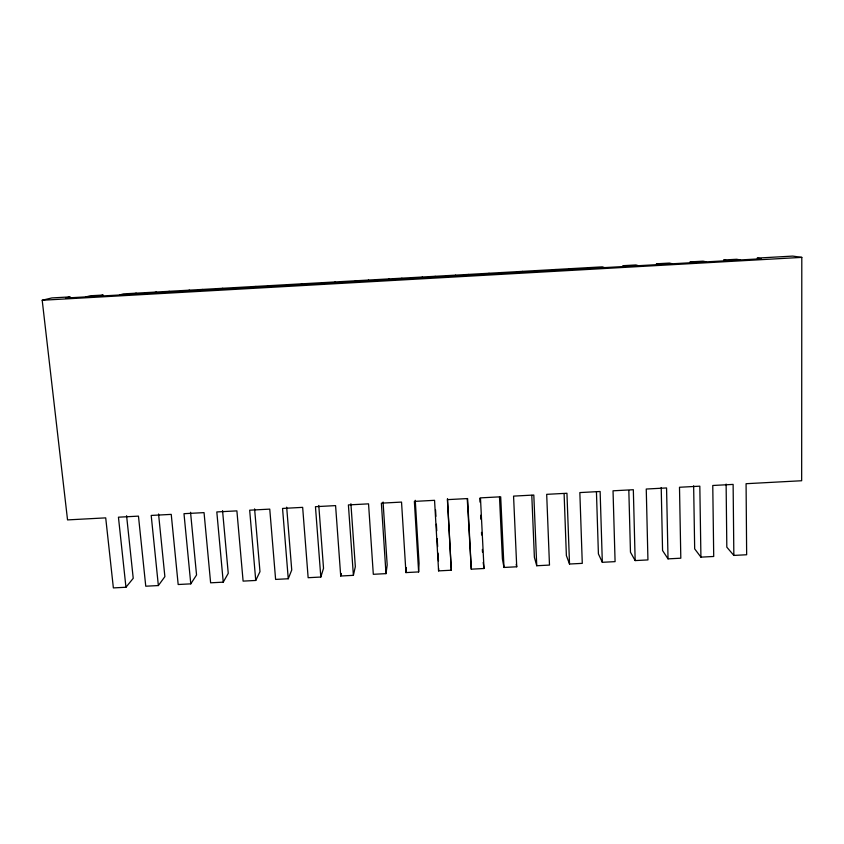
<?xml version="1.0" encoding="UTF-8"?>
<svg xmlns="http://www.w3.org/2000/svg" width="844" height="844" viewBox="0 0 844 844"><rect width="100%" height="100%" fill="white"/><g stroke="black" fill="none" stroke-linecap="round" stroke-linejoin="round"><path stroke-width="1.27" d="M126.589 515.716L133.225 578.309L125.956 587.255L113.37 587.909L105.711 517.868L67.541 519.904L42.2 300.253L51.843 297.932L70.179 296.898L65.642 298.027L761.235 258.76L757.173 258.095L792.706 256.091L801.8 257.378L801.663 480.742L746.075 483.707L746.655 554.751L733.847 555.426L726.821 547.165L726.114 484.066M435.198 277.17L435.209 276.294M125.956 587.255L118.445 517.193L138.458 516.127L145.759 586.211L158.355 585.557L151.203 515.441L171.237 514.376L178.179 584.512L190.786 583.858L183.992 513.69L204.048 512.624L210.62 582.814L223.249 582.16L216.813 511.939L236.89 510.873L243.104 581.115L255.743 580.45L249.666 510.187L269.753 509.122L275.608 579.417L288.258 578.752L282.55 508.436L302.658 507.36L308.144 577.707L320.815 577.043L315.456 506.685L335.585 505.609L340.712 576.009L353.393 575.344L348.403 504.923L368.543 503.847L373.312 574.3L385.993 573.635L381.372 503.161L401.533 502.085L405.943 572.591L418.635 571.926L419.057 563.317L415.259 500.302M405.943 572.591L406.344 567.664M385.993 573.635L387.185 564.984L383.07 502.022M422.074 277.908L422.243 277.022M353.393 575.344L355.335 566.662L350.904 503.741M340.712 576.009L341.356 573.519M320.815 577.043L323.526 568.328L318.779 505.45M288.258 578.752L291.739 569.995L286.675 507.17M401.449 279.079L401.871 278.172M255.743 580.45L259.973 571.662L254.603 508.879M223.249 582.16L228.249 573.329L222.552 510.588M388.324 279.818L388.915 278.9M190.786 583.858L196.547 574.986L190.544 512.297M158.355 585.557L164.875 576.652L158.556 514.007M367.72 280.978L368.564 280.05M354.617 281.717L355.619 280.788M334.034 282.877L335.29 281.928M320.942 283.616L322.355 282.666M300.369 284.776L302.046 283.806M287.298 285.515L289.123 284.533M266.746 286.675L268.825 285.683M253.675 287.414L255.922 286.411M233.155 288.574L235.645 287.561M220.094 289.313L222.742 288.289M199.585 290.473L202.486 289.429M186.545 291.212L189.605 290.157M166.057 292.362L169.359 291.296M153.017 293.1L156.488 292.024M132.55 294.25L136.274 293.174M119.531 294.989L123.414 293.891L602.373 266.852L604.452 267.611M99.086 296.149L103.211 295.041L90.361 295.759L86.077 296.877M42.2 300.253L801.8 257.378M418.635 571.926L414.372 501.399L434.554 500.323L438.595 570.882L451.297 570.217L447.478 498.582M467.249 498.846L471.279 569.173L484.002 568.508L480.468 497.876L500.692 496.799L503.995 567.453L516.728 566.788L513.563 496.114L533.809 495.038L536.742 565.744L549.486 565.079L546.69 494.341L566.946 493.265L569.521 564.024L582.276 563.359L579.849 492.579L600.126 491.493L602.321 562.304L615.086 561.64L613.029 490.807L633.327 489.72L635.163 560.585L647.939 559.92L646.251 489.035L666.56 487.948L668.026 558.865L680.813 558.201L679.494 487.262L699.824 486.176L700.921 557.145L713.718 556.47L712.769 485.49L733.119 484.403L733.847 555.426M740.42 259.941L736.664 259.266L723.593 260.005L727.18 260.69M706.375 261.862L703.052 261.165L689.981 261.904L693.146 262.611M672.373 263.782L669.461 263.064L656.4 263.803L659.153 264.531M638.391 265.702L635.901 264.953L622.861 265.691L625.182 266.44M589.344 267.59L591.254 268.36M568.877 268.74L570.533 269.531M555.869 269.479L557.356 270.27M535.413 270.629L536.657 271.441M522.415 271.367L523.48 272.19M501.99 272.517L502.802 273.351M488.992 273.256L489.647 274.1M700.921 557.145L694.675 548.853L693.641 485.806M668.026 558.865L662.561 550.531L661.211 487.537M635.163 560.585L630.468 552.219L628.833 490.575M468.589 274.406L468.99 275.26M602.321 562.304L598.407 553.896L596.444 491.946M569.521 564.024L566.377 555.584L564.109 493.677M536.742 565.744L534.379 557.262L531.794 495.396M455.602 275.133L455.844 275.999M516.19 564.362L516.728 566.788M503.995 567.453L502.402 558.939L499.5 497.127M483.201 562.399L484.002 568.508M435.546 509.755L435.915 516.328M436.369 524.208L436.738 530.77M437.192 538.651L437.646 546.532M438.015 553.094L438.469 560.975M451.297 570.217L447.404 499.637L467.608 498.561L471.279 569.173M479.782 498.182L479.983 502.117M480.637 515.262L480.837 519.208M481.502 532.353L481.629 534.99M482.357 549.444L482.483 552.071M438.585 568.423L438.595 570.882"/></g></svg>
